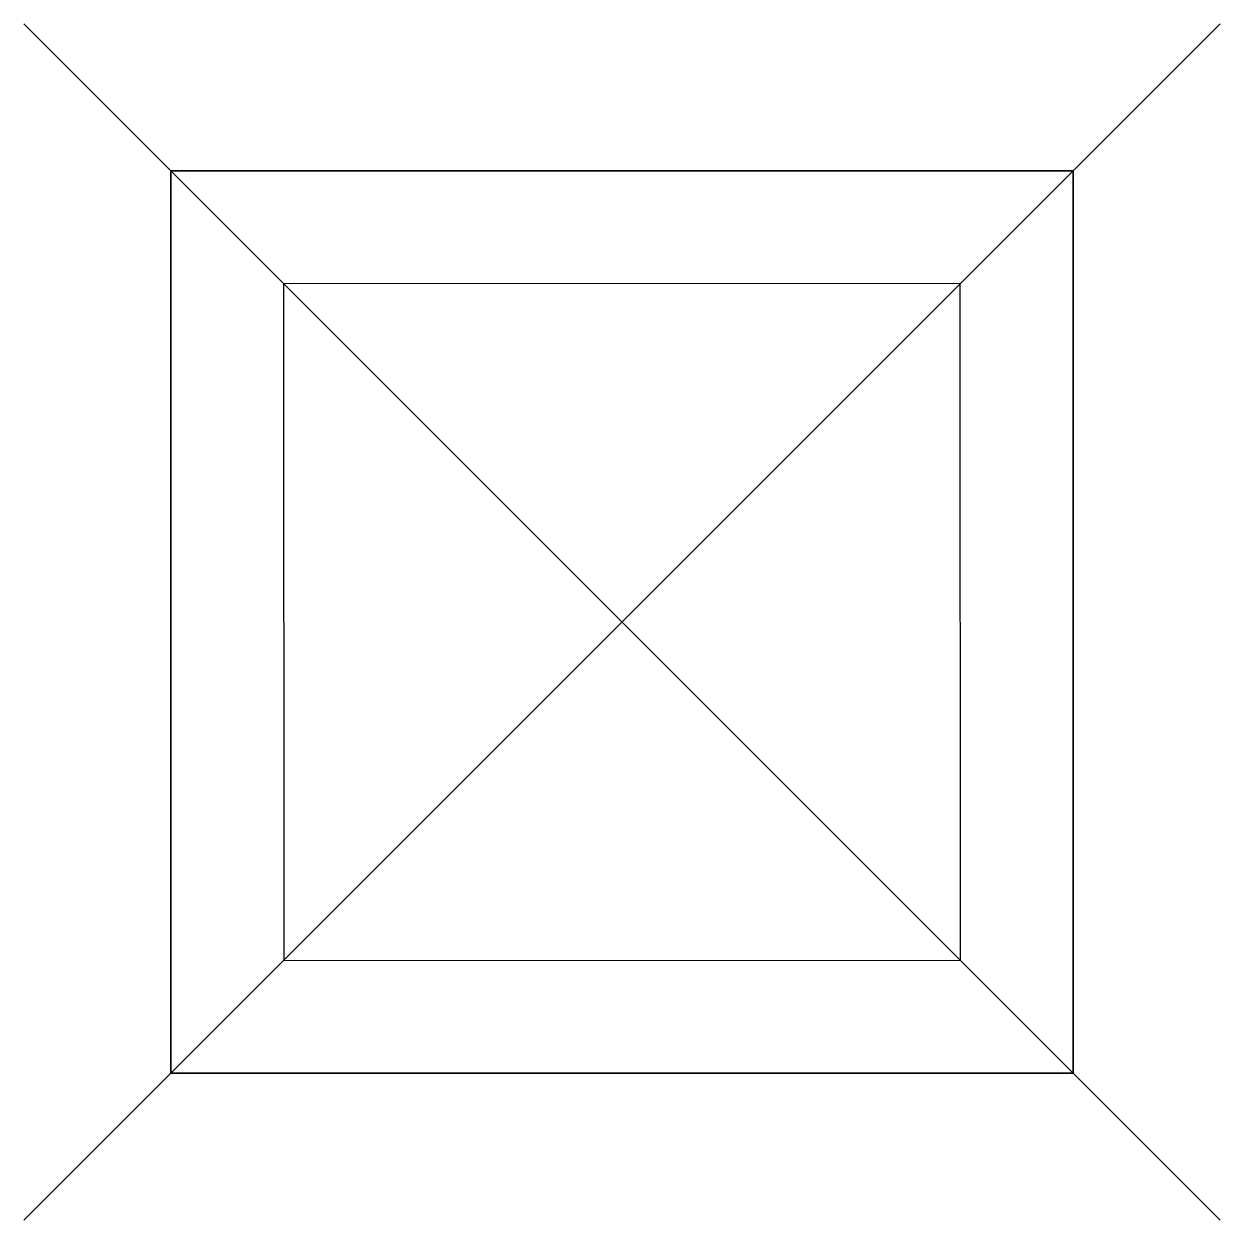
# Model space of a CAD drawing. Extents: x -2.65 to 2.65, y -2.65 to 2.65.
import ezdxf

# ---------------------------------------------------------------- set-up
doc = ezdxf.new("R2010")
doc.units = 0
doc.header["$LTSCALE"] = 0.2

msp = doc.modelspace()

# ---------------------------------------------------------------- linework, layer by layer
at = {"ltscale": 0.1, "flags": 128}
for points in [[(-2.6517, 2.6517), (2.6517, -2.6517)], [(2.6517, 2.6517), (-2.6517, -2.6517)]]:
    msp.add_lwpolyline(points, dxfattribs=at)
at = {"flags": 128}
msp.add_lwpolyline([(-2.0001, 2.0001), (1.9999, 2.0001), (1.9999, -1.9999), (-2.0001, -1.9999)], close=True, dxfattribs=at)
at = {"lineweight": -3, "flags": 128}
for points in [[(2.0001, -1.9999), (1.9999, 2.0001), (-2.0001, 1.9999), (-1.9999, -2.0001)], [(1.5001, -1.4999), (1.4999, 1.5001), (-1.5001, 1.4999), (-1.4999, -1.5001)]]:
    msp.add_lwpolyline(points, close=True, dxfattribs=at)

doc.saveas('drawing.dxf')
